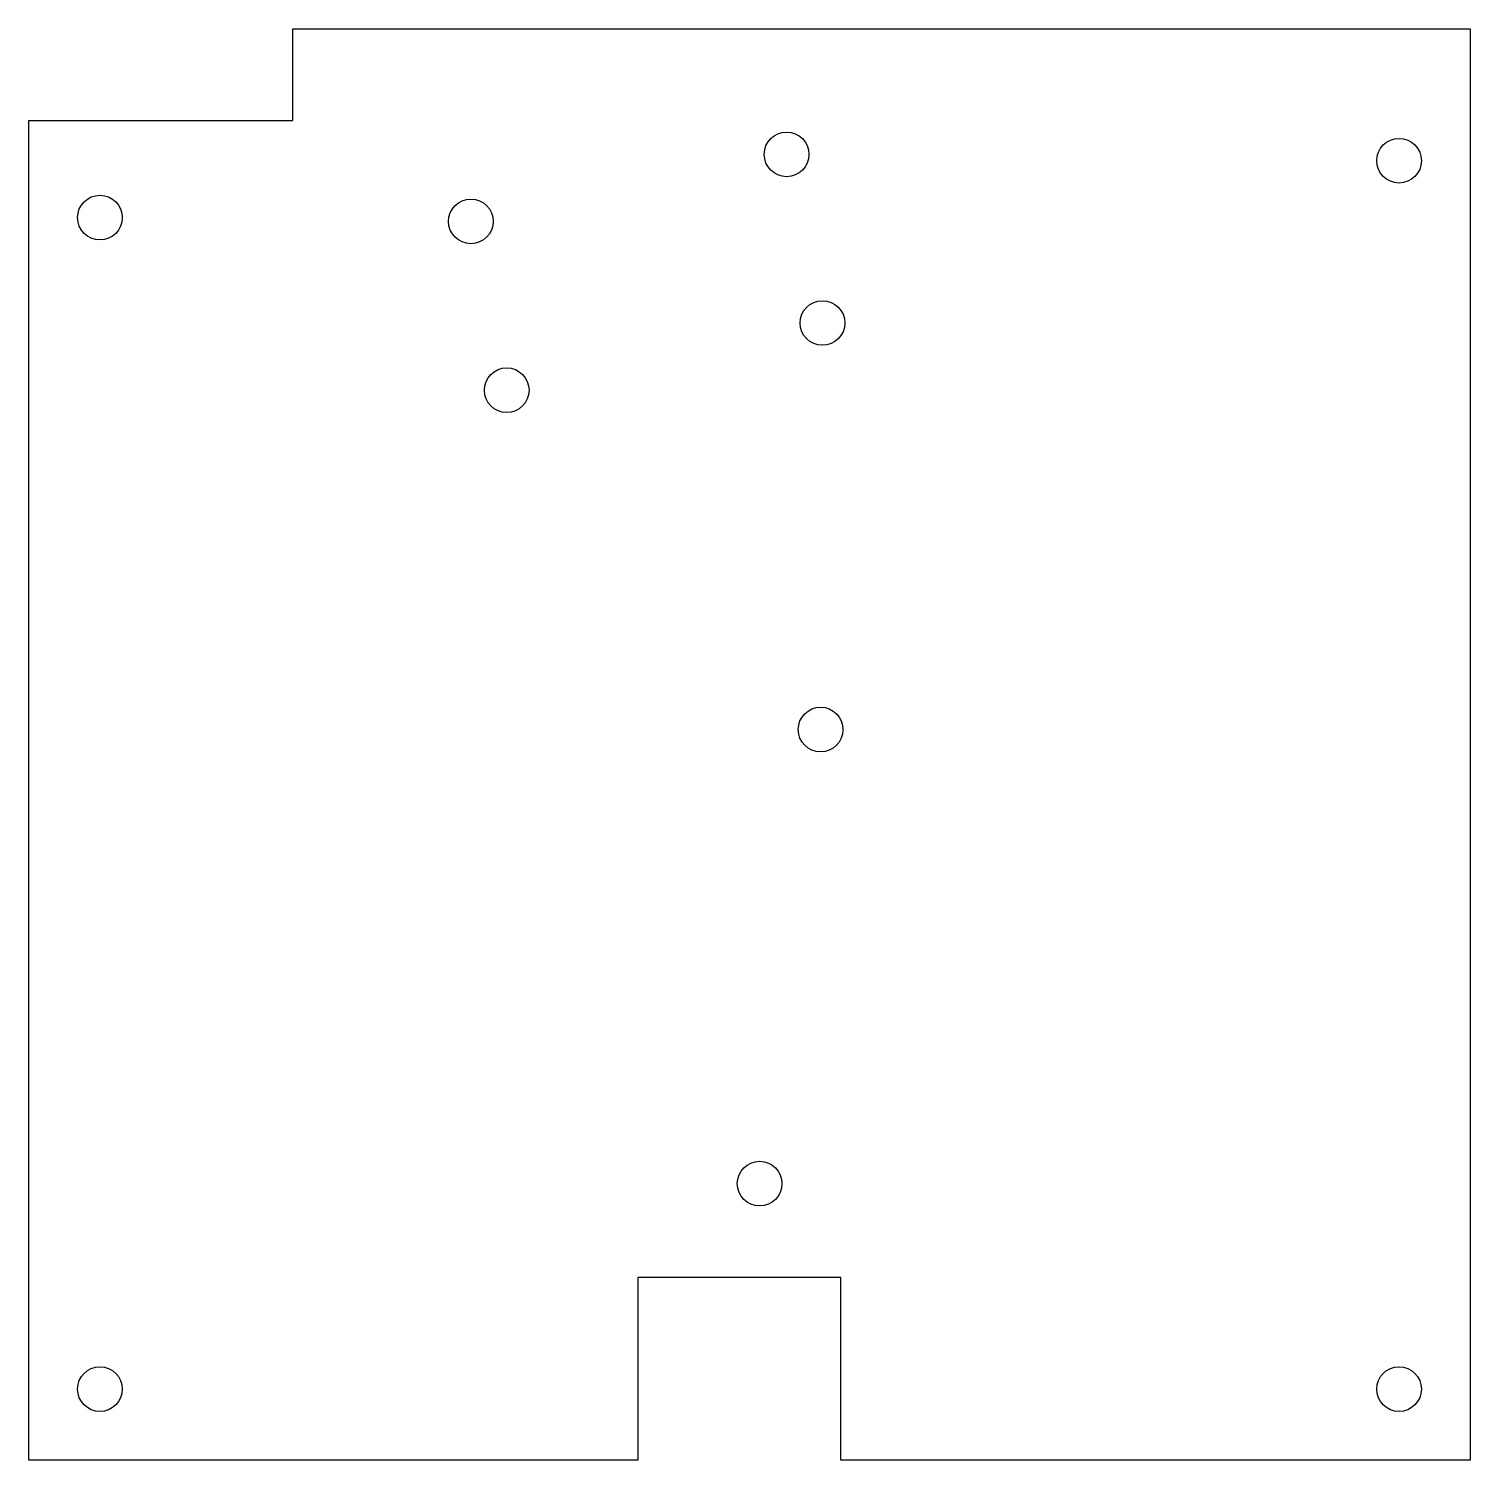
# Model space of a CAD drawing. Header units: millimetres. Extents: x 10 to 152, y -85 to 56.
import ezdxf

# ---------------------------------------------------------------- set-up
doc = ezdxf.new("R2010")
doc.units = ezdxf.units.MM
doc.layers.add('M3_THROUGH_BORES', color=1, linetype='CONTINUOUS')
doc.layers.add('OUTER_PROFILE_UNCHANGED', color=7, linetype='CONTINUOUS')

msp = doc.modelspace()

# ---------------------------------------------------------------- linework, layer by layer
at = {"layer": 'M3_THROUGH_BORES'}
for centre in [(84.65, 43.68), (145, 43.05), (17, 37.45), (53.55, 37.07), (88.19, 27.06), (57.08, 20.44), (88, -13), (82, -57.75), (17, -78), (145, -78)]:
    msp.add_circle(centre, 2.2, dxfattribs=at)
at = {"layer": 'OUTER_PROFILE_UNCHANGED'}
for p, q in [((36, 56.05), (152, 56.05)), ((36, 47), (36, 56.05)), ((152, 56.05), (152, -85)), ((10, -85), (10, 47)), ((10, 47), (36, 47)), ((90, -67), (70, -67)), ((70, -67), (70, -85)), ((90, -85), (90, -67)), ((70, -85), (10, -85)), ((152, -85), (90, -85))]:
    msp.add_line(p, q, dxfattribs=at)

doc.saveas('drawing.dxf')
